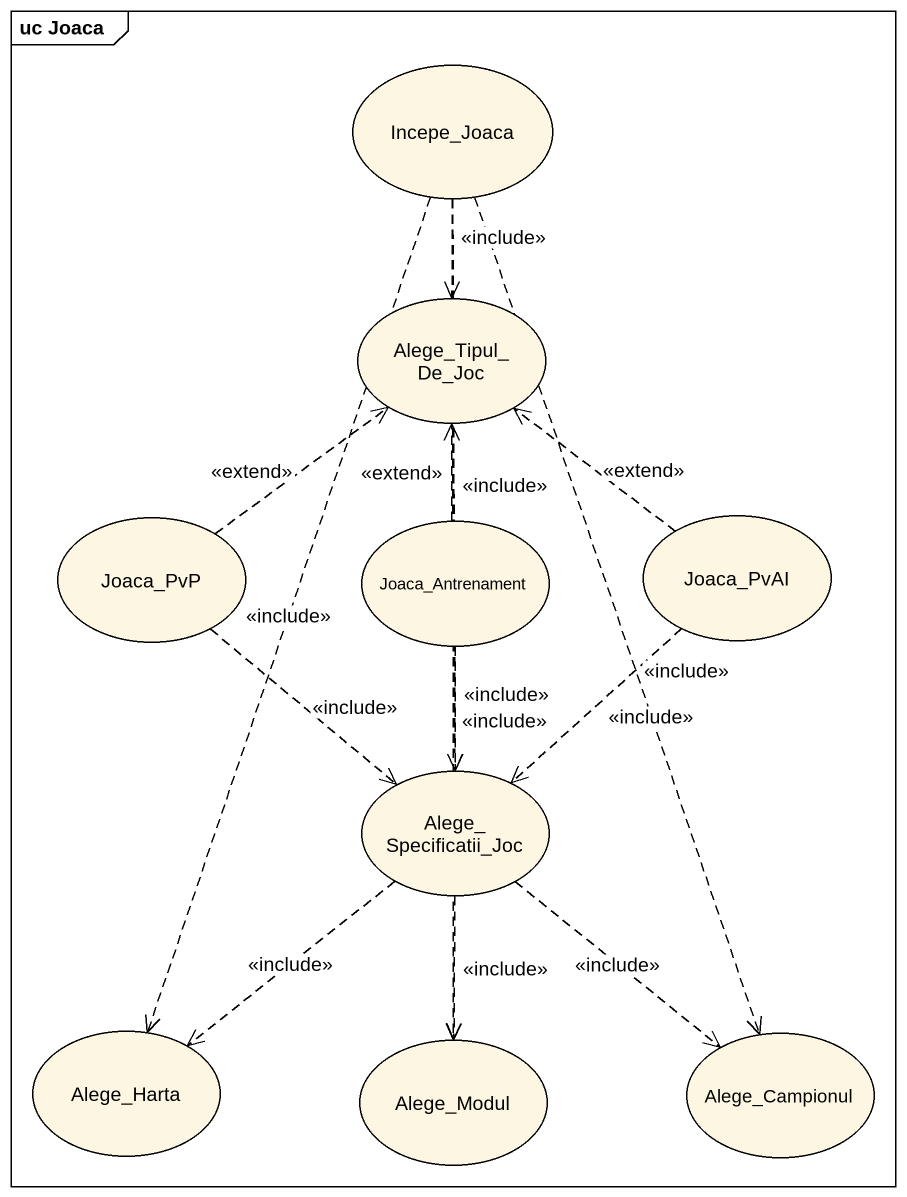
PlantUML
@startuml
mainframe uc Joaca
usecase Incepe_Joaca
usecase "Alege_Tipul_ De_Joc" as Alege_Tipul_De_Joc
usecase Joaca_PvP
usecase Joaca_Antrenament
usecase Joaca_PvAI
usecase "Alege_ Specificatii_Joc" as Alege_Specificatii_Joc
usecase Alege_Harta
usecase Alege_Modul
usecase Alege_Campionul
Incepe_Joaca ..> Alege_Tipul_De_Joc : <<include>>
Incepe_Joaca ..> Alege_Specificatii_Joc : <<include>>
Incepe_Joaca ..> Alege_Harta : <<include>>
Incepe_Joaca ..> Alege_Modul : <<include>>
Incepe_Joaca ..> Alege_Campionul : <<include>>
Joaca_PvP .up.> Alege_Tipul_De_Joc : <<extend>>
Joaca_PvP ..> Alege_Specificatii_Joc : <<include>>
Joaca_Antrenament .up.> Alege_Tipul_De_Joc : <<extend>>
Joaca_Antrenament ..> Alege_Specificatii_Joc : <<include>>
Joaca_PvAI .up.> Alege_Tipul_De_Joc : <<extend>>
Joaca_PvAI ..> Alege_Specificatii_Joc : <<include>>
Alege_Specificatii_Joc ..> Alege_Harta : <<include>>
Alege_Specificatii_Joc ..> Alege_Modul : <<include>>
Alege_Specificatii_Joc ..> Alege_Campionul : <<include>>
@enduml
